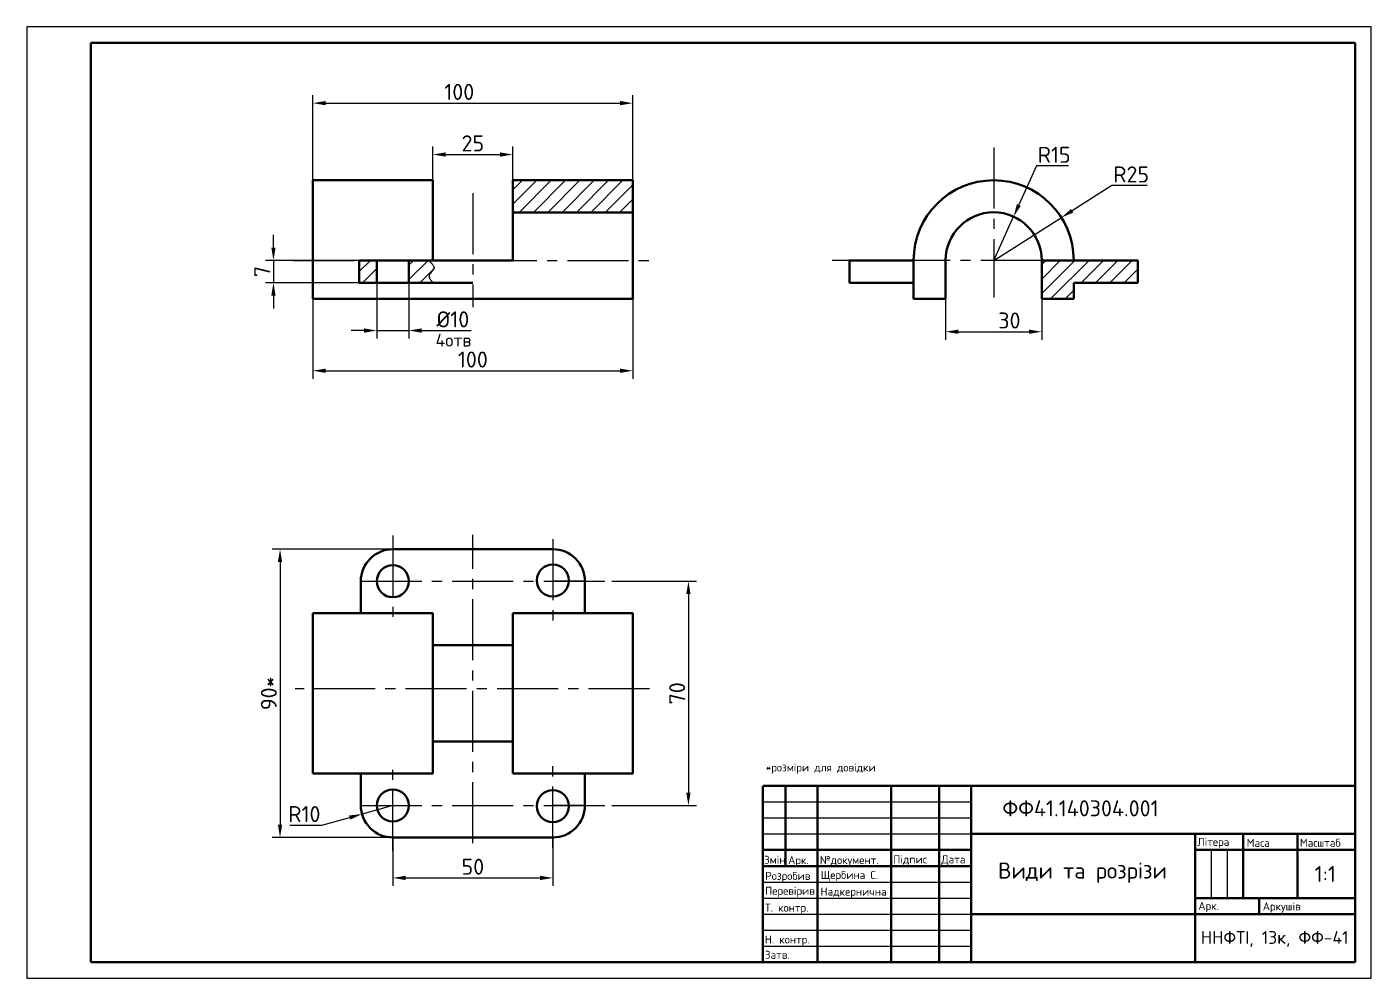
# Model space of a CAD drawing. Header units: millimetres. Extents: x -1865 to 2667, y -531 to 536.
# Drawn here: x 0 to 420, y 0 to 297 of the extents above; entities that cross this region are included whole.
import ezdxf

# ---------------------------------------------------------------- set-up
doc = ezdxf.new("R2010")
doc.units = ezdxf.units.MM
doc.linetypes.add('CENTER2', pattern=[28.575, 19.05, -3.175, 3.175, -3.175])
doc.layers.get('0').update_dxf_attribs({"color": 31})
for name, color, linetype in [('dim', 171, 'Continuous'), ('hatch', 214, 'CENTER2'), ('osi', 51, 'CENTER2'), ('r-text', 45, 'Continuous')]:
    doc.layers.add(name, color=color, linetype=linetype)
for name, color, linetype, lineweight in [('kontyr', 123, 'Continuous', 70), ('r-kontyr', 93, 'Continuous', 70), ('r-tonka', 151, 'Continuous', 25)]:
    doc.layers.add(name, color=color, linetype=linetype, lineweight=lineweight)
doc.styles.add('ДСТУ', font='isocpeur.ttf', dxfattribs={"height": 5})
doc.dimstyles.new('ДСТУ', dxfattribs={"dimtxt": 2.5, "dimasz": 4, "dimexe": 2.5, "dimexo": 0, "dimgap": 1, "dimtad": 1, "dimtoh": 1, "dimtxsty": 'ДСТУ', "dimcen": 2.5, "dimadec": 0, "dimazin": 0, "dimtfac": 1, "dimtmove": 0, "dimatfit": 3, "dimfxl": 1, "dimarcsym": 0})

# ---------------------------------------------------------------- blocks, each defined once
blk = doc.blocks.new('*D9')
at = {"layer": 'Defpoints', "color": 0, "transparency": 16777216}
for p in [(109.34, 220.61), (119.34, 220.61), (119.34, 202.19)]:
    blk.add_point(p, dxfattribs=at)
at = {"layer": 'dim', "color": 0, "lineweight": -2, "transparency": 16777216}
for p, q in [((109.34, 220.61), (109.34, 199.69)), ((119.34, 220.61), (119.34, 199.69)), ((105.34, 202.19), (101.34, 202.19)), ((109.34, 202.19), (119.34, 202.19)), ((123.34, 202.19), (138.84, 202.19))]:
    blk.add_line(p, q, dxfattribs=at)
at = {"layer": 'dim', "color": 0, "transparency": 16777216}
for points in [[(105.34, 202.86), (105.34, 201.52), (109.34, 202.19)], [(123.34, 202.86), (123.34, 201.52), (119.34, 202.19)]]:
    blk.add_solid(points, dxfattribs=at)
at = {"layer": 'dim', "color": 0, "transparency": 16777216, "insert": (133.09, 205.69), "char_height": 5, "attachment_point": 5, "style": 'ДСТУ'}
blk.add_mtext('%%C10', dxfattribs=at)
blk = doc.blocks.new('*D10')
at = {"layer": 'Defpoints', "color": 0, "transparency": 16777216}
for p in [(189.34, 273.2), (89.34, 249.11), (189.34, 249.11)]:
    blk.add_point(p, dxfattribs=at)
at = {"layer": 'dim', "color": 0, "lineweight": -2, "transparency": 16777216}
for p, q in [((89.34, 249.11), (89.34, 275.7)), ((93.34, 273.2), (185.34, 273.2)), ((189.34, 249.11), (189.34, 275.7))]:
    blk.add_line(p, q, dxfattribs=at)
at = {"layer": 'dim', "color": 0, "transparency": 16777216}
for points in [[(93.34, 273.87), (93.34, 272.54), (89.34, 273.2)], [(185.34, 273.87), (185.34, 272.54), (189.34, 273.2)]]:
    blk.add_solid(points, dxfattribs=at)
at = {"layer": 'dim', "color": 0, "transparency": 16777216, "insert": (135.09, 276.7), "char_height": 5, "attachment_point": 5, "style": 'ДСТУ'}
blk.add_mtext('100', dxfattribs=at)
blk = doc.blocks.new('*D11')
at = {"layer": 'Defpoints', "color": 0, "transparency": 16777216}
for p in [(287.07, 212.11), (317.07, 212.11), (317.07, 201.82)]:
    blk.add_point(p, dxfattribs=at)
at = {"layer": 'dim', "color": 0, "lineweight": -2, "transparency": 16777216}
for p, q in [((287.07, 212.11), (287.07, 199.32)), ((317.07, 212.11), (317.07, 199.32)), ((291.07, 201.82), (313.07, 201.82))]:
    blk.add_line(p, q, dxfattribs=at)
at = {"layer": 'dim', "color": 0, "transparency": 16777216}
for points in [[(291.07, 202.49), (291.07, 201.15), (287.07, 201.82)], [(313.07, 202.49), (313.07, 201.15), (317.07, 201.82)]]:
    blk.add_solid(points, dxfattribs=at)
at = {"layer": 'dim', "color": 0, "transparency": 16777216, "insert": (306.98, 205.32), "char_height": 5, "attachment_point": 5, "style": 'ДСТУ'}
blk.add_mtext('30', dxfattribs=at)
blk = doc.blocks.new('*D12')
at = {"layer": 'Defpoints', "color": 0, "transparency": 16777216}
for p in [(103.84, 224.11), (77.04, 217.11), (103.84, 217.11)]:
    blk.add_point(p, dxfattribs=at)
at = {"layer": 'dim', "color": 0, "lineweight": -2, "transparency": 16777216}
for p, q in [((77.04, 228.11), (77.04, 232.11)), ((103.84, 224.11), (74.54, 224.11)), ((77.04, 224.11), (77.04, 217.11)), ((103.84, 217.11), (74.54, 217.11)), ((77.04, 213.11), (77.04, 209.11))]:
    blk.add_line(p, q, dxfattribs=at)
at = {"layer": 'dim', "color": 0, "transparency": 16777216}
for points in [[(76.37, 228.11), (77.71, 228.11), (77.04, 224.11)], [(76.37, 213.11), (77.71, 213.11), (77.04, 217.11)]]:
    blk.add_solid(points, dxfattribs=at)
at = {"layer": 'dim', "color": 0, "transparency": 16777216, "insert": (73.54, 220.61), "char_height": 5, "attachment_point": 5, "rotation": 90, "style": 'ДСТУ'}
blk.add_mtext('7', dxfattribs=at)
blk = doc.blocks.new('*D13')
at = {"layer": 'Defpoints', "color": 0, "transparency": 16777216}
for p in [(114.34, 133.91), (79.1, 43.91), (114.34, 43.91)]:
    blk.add_point(p, dxfattribs=at)
at = {"layer": 'dim', "color": 0, "lineweight": -2, "transparency": 16777216}
for p, q in [((114.34, 133.91), (76.6, 133.91)), ((79.1, 129.91), (79.1, 47.91)), ((114.34, 43.91), (76.6, 43.91))]:
    blk.add_line(p, q, dxfattribs=at)
at = {"layer": 'dim', "color": 0, "transparency": 16777216}
for points in [[(78.43, 129.91), (79.77, 129.91), (79.1, 133.91)], [(78.43, 47.91), (79.77, 47.91), (79.1, 43.91)]]:
    blk.add_solid(points, dxfattribs=at)
at = {"layer": 'dim', "color": 0, "transparency": 16777216, "insert": (75.6, 88.91), "char_height": 5, "attachment_point": 5, "rotation": 90, "style": 'ДСТУ'}
blk.add_mtext('90*', dxfattribs=at)
blk = doc.blocks.new('*D15')
at = {"layer": 'Defpoints', "color": 0, "transparency": 16777216}
for p in [(323.21, 237.45), (302.07, 224.11)]:
    blk.add_point(p, dxfattribs=at)
at = {"layer": 'dim', "color": 0, "lineweight": -2, "transparency": 16777216}
for p, q in [((339.03, 247.44), (326.59, 239.59)), ((350.03, 247.44), (339.03, 247.44)), ((302.07, 224.11), (323.21, 237.45))]:
    blk.add_line(p, q, dxfattribs=at)
at = {"layer": 'dim', "color": 0, "transparency": 16777216}
blk.add_solid([(326.24, 240.15), (326.95, 239.03), (323.21, 237.45)], dxfattribs=at)
at = {"layer": 'dim', "color": 0, "transparency": 16777216, "insert": (345.03, 250.94), "char_height": 5, "attachment_point": 5, "style": 'ДСТУ'}
blk.add_mtext('R25', dxfattribs=at)
blk = doc.blocks.new('*D16')
at = {"layer": 'Defpoints', "color": 0, "transparency": 16777216}
for p in [(308.28, 237.76), (302.07, 224.11)]:
    blk.add_point(p, dxfattribs=at)
at = {"layer": 'dim', "color": 0, "lineweight": -2, "transparency": 16777216}
for p, q in [((315.48, 253.57), (309.94, 241.4)), ((325.48, 253.57), (315.48, 253.57)), ((302.07, 224.11), (308.28, 237.76))]:
    blk.add_line(p, q, dxfattribs=at)
at = {"layer": 'dim', "color": 0, "transparency": 16777216}
blk.add_solid([(309.33, 241.68), (310.55, 241.13), (308.28, 237.76)], dxfattribs=at)
at = {"layer": 'dim', "color": 0, "transparency": 16777216, "insert": (320.98, 257.07), "char_height": 5, "attachment_point": 5, "style": 'ДСТУ'}
blk.add_mtext('R15', dxfattribs=at)
blk = doc.blocks.new('*D20')
at = {"layer": 'Defpoints', "color": 0, "transparency": 16777216}
for p in [(182.74, 123.91), (182.74, 53.91), (206.69, 53.91)]:
    blk.add_point(p, dxfattribs=at)
at = {"layer": 'dim', "color": 0, "lineweight": -2, "transparency": 16777216}
for p, q in [((182.74, 123.91), (209.19, 123.91)), ((206.69, 119.91), (206.69, 57.91)), ((182.74, 53.91), (209.19, 53.91))]:
    blk.add_line(p, q, dxfattribs=at)
at = {"layer": 'dim', "color": 0, "transparency": 16777216}
for points in [[(206.03, 119.91), (207.36, 119.91), (206.69, 123.91)], [(206.03, 57.91), (207.36, 57.91), (206.69, 53.91)]]:
    blk.add_solid(points, dxfattribs=at)
at = {"layer": 'dim', "color": 0, "transparency": 16777216, "insert": (203.19, 88.91), "char_height": 5, "attachment_point": 5, "rotation": 90, "style": 'ДСТУ'}
blk.add_mtext('70', dxfattribs=at)
blk = doc.blocks.new('*D21')
at = {"layer": 'Defpoints', "color": 0, "transparency": 16777216}
for p in [(104.71, 51.21), (114.34, 53.91)]:
    blk.add_point(p, dxfattribs=at)
at = {"layer": 'dim', "color": 0, "lineweight": -2, "transparency": 16777216}
for p, q in [((114.34, 53.91), (104.71, 51.21)), ((82.19, 47.71), (92.19, 47.71)), ((92.19, 47.71), (100.86, 50.14))]:
    blk.add_line(p, q, dxfattribs=at)
at = {"layer": 'dim', "color": 0, "transparency": 16777216}
blk.add_solid([(100.68, 50.78), (101.04, 49.49), (104.71, 51.21)], dxfattribs=at)
at = {"layer": 'dim', "color": 0, "transparency": 16777216, "insert": (86.69, 51.21), "char_height": 5, "attachment_point": 5, "style": 'ДСТУ'}
blk.add_mtext('R10', dxfattribs=at)
blk = doc.blocks.new('*D22')
at = {"layer": 'Defpoints', "color": 0, "transparency": 16777216}
for p in [(114.34, 43.91), (164.34, 43.91), (164.34, 31.28)]:
    blk.add_point(p, dxfattribs=at)
at = {"layer": 'dim', "color": 0, "lineweight": -2, "transparency": 16777216}
for p, q in [((114.34, 43.91), (114.34, 28.78)), ((164.34, 43.91), (164.34, 28.78)), ((118.34, 31.28), (160.34, 31.28))]:
    blk.add_line(p, q, dxfattribs=at)
at = {"layer": 'dim', "color": 0, "transparency": 16777216}
for points in [[(118.34, 31.94), (118.34, 30.61), (114.34, 31.28)], [(160.34, 31.94), (160.34, 30.61), (164.34, 31.28)]]:
    blk.add_solid(points, dxfattribs=at)
at = {"layer": 'dim', "color": 0, "transparency": 16777216, "insert": (139.34, 34.78), "char_height": 5, "attachment_point": 5, "rotation": 359.9995, "style": 'ДСТУ'}
blk.add_mtext('50', dxfattribs=at)
blk = doc.blocks.new('*D25')
at = {"layer": 'Defpoints', "color": 0, "transparency": 16777216}
for p in [(89.34, 212.11), (189.34, 212.11), (189.34, 189.64)]:
    blk.add_point(p, dxfattribs=at)
at = {"layer": 'dim', "color": 0, "lineweight": -2, "transparency": 16777216}
for p, q in [((89.34, 212.11), (89.34, 187.14)), ((189.34, 212.11), (189.34, 187.14)), ((93.34, 189.64), (185.34, 189.64))]:
    blk.add_line(p, q, dxfattribs=at)
at = {"layer": 'dim', "color": 0, "transparency": 16777216}
for points in [[(93.34, 190.31), (93.34, 188.97), (89.34, 189.64)], [(185.34, 190.31), (185.34, 188.97), (189.34, 189.64)]]:
    blk.add_solid(points, dxfattribs=at)
at = {"layer": 'dim', "color": 0, "transparency": 16777216, "insert": (139.34, 193.14), "char_height": 5, "attachment_point": 5, "style": 'ДСТУ'}
blk.add_mtext('100', dxfattribs=at)
blk = doc.blocks.new('*D26')
at = {"layer": 'Defpoints', "color": 0, "transparency": 16777216}
for p in [(151.84, 257.15), (126.84, 249.11), (151.84, 249.11)]:
    blk.add_point(p, dxfattribs=at)
at = {"layer": 'dim', "color": 0, "lineweight": -2, "transparency": 16777216}
for p, q in [((126.84, 249.11), (126.84, 259.65)), ((130.84, 257.15), (147.84, 257.15)), ((151.84, 249.11), (151.84, 259.65))]:
    blk.add_line(p, q, dxfattribs=at)
at = {"layer": 'dim', "color": 0, "transparency": 16777216}
for points in [[(130.84, 257.82), (130.84, 256.49), (126.84, 257.15)], [(147.84, 257.82), (147.84, 256.49), (151.84, 257.15)]]:
    blk.add_solid(points, dxfattribs=at)
at = {"layer": 'dim', "color": 0, "transparency": 16777216, "insert": (139.34, 260.65), "char_height": 5, "attachment_point": 5, "style": 'ДСТУ'}
blk.add_mtext('25', dxfattribs=at)

msp = doc.modelspace()

# ---------------------------------------------------------------- hatches: boundary and pattern name
at = {"layer": 'hatch'}
h = msp.add_hatch(dxfattribs=at)
h.set_pattern_fill('ANSI31', color=256)
edge = h.paths.add_edge_path()
edge.add_spline(control_points=[(126.981, 217.111), (126.256, 217.835), (124.744, 219.344), (128.312, 221.662), (126.408, 223.259), (125.392, 224.111)], knot_values=[0, 0, 0, 0, 2.5277529, 5.2658481, 8.3946434, 8.3946434, 8.3946434, 8.3946434], degree=3, periodic=0)
edge.add_line((125.392, 224.111), (119.345, 224.111))
edge.add_line((119.345, 224.111), (119.345, 217.111))
edge.add_line((119.345, 217.111), (126.981, 217.111))
h.paths.add_polyline_path([(109.345, 224.111), (103.845, 224.111), (103.845, 217.111), (109.345, 217.111)])
h.paths.add_polyline_path([(189.345, 249.111), (151.845, 249.111), (151.845, 239.094), (189.345, 239.094)])
h.paths.add_polyline_path([(347.068, 224.111), (317.068, 224.111), (317.068, 212.111), (327.068, 212.111), (327.068, 217.111), (347.068, 217.111)])

# ---------------------------------------------------------------- linework, layer by layer
for p, q in [((230, 60), (230, 60)), ((365, 45), (365, 45)), ((230, 35), (230, 35)), ((230, 35), (230, 35)), ((230, 35), (230, 35)), ((230, 35), (230, 35)), ((380, 25), (380, 25)), ((415, 20), (415, 20)), ((247, 5), (247, 5)), ((247, 5), (247, 5)), ((247, 5), (247, 5)), ((247, 5), (247, 5)), ((247, 5), (247, 5)), ((247, 5), (247, 5)), ((247, 5), (247, 5))]:
    msp.add_line(p, q)
msp.add_spline([(125.392, 224.111), (127.188, 221.549), (125.669, 219.271), (126.981, 217.111)], degree=3, dxfattribs=at)
at = {"layer": 'kontyr'}
for p, q in [((89.345, 249.111), (126.845, 249.111)), ((89.345, 249.111), (89.345, 212.111)), ((126.845, 249.111), (126.845, 224.111)), ((151.845, 249.111), (189.345, 249.111)), ((151.845, 249.111), (151.845, 224.111)), ((189.345, 249.111), (189.345, 212.111)), ((151.845, 239.094), (189.345, 239.094)), ((103.845, 224.111), (151.845, 224.111)), ((103.845, 217.111), (103.845, 224.111)), ((109.345, 217.111), (109.345, 224.111)), ((119.345, 217.111), (119.345, 224.111)), ((277.068, 224.111), (257.068, 224.111)), ((257.068, 224.111), (257.068, 217.111)), ((277.068, 224.111), (277.068, 212.111)), ((287.068, 224.111), (287.068, 212.111)), ((317.068, 224.111), (317.068, 212.111)), ((317.068, 224.111), (347.068, 224.111)), ((347.068, 224.111), (347.068, 217.111)), ((139.345, 217.111), (103.845, 217.111)), ((257.068, 217.111), (277.068, 217.111)), ((327.068, 217.111), (327.068, 212.111)), ((347.068, 217.111), (327.068, 217.111)), ((189.345, 212.111), (89.345, 212.111)), ((277.068, 212.111), (287.068, 212.111)), ((317.068, 212.111), (327.068, 212.111)), ((114.345, 133.909), (164.345, 133.908)), ((104.345, 123.971), (104.345, 113.909)), ((174.345, 123.908), (174.345, 113.908)), ((89.344, 88.909), (89.345, 113.909)), ((126.845, 113.909), (89.345, 113.909)), ((126.844, 63.909), (126.845, 113.909)), ((151.844, 63.908), (151.845, 113.908)), ((151.845, 113.908), (189.345, 113.908)), ((189.344, 63.908), (189.345, 113.908)), ((126.845, 103.909), (151.845, 103.908)), ((89.344, 88.909), (89.344, 63.909)), ((126.844, 73.909), (151.844, 73.908)), ((126.844, 63.909), (89.344, 63.909)), ((104.344, 53.847), (104.344, 63.909)), ((151.844, 63.908), (189.344, 63.908)), ((174.344, 53.908), (174.344, 63.908)), ((114.344, 43.909), (164.344, 43.908))]:
    msp.add_line(p, q, dxfattribs=at)
for centre in [(114.345, 123.909), (164.317, 124.133), (114.344, 53.909), (164.316, 53.683)]:
    msp.add_circle(centre, 5, dxfattribs=at)
for centre, radius, start, end in [((302.068, 224.111), 25, 0, 180), ((302.068, 224.111), 15, 0, 180), ((114.345, 123.909), 10, 89.99951, 180.35456), ((164.345, 123.908), 10, 359.99951, 90.15791), ((164.345, 123.908), 10, 269.84111, 269.99951), ((164.344, 53.908), 10, 89.99951, 90.15791), ((114.344, 53.909), 10, 179.64446, 269.99951), ((164.344, 53.908), 10, 269.84111, 359.99951)]:
    msp.add_arc(centre, radius, start, end, dxfattribs=at)
at = {"layer": 'osi'}
for p, q in [((302.068, 259.314), (302.068, 212.489)), ((139.345, 245.123), (139.345, 209.499)), ((83.15, 224.111), (195.54, 224.111)), ((317.068, 224.111), (251.562, 224.111)), ((114.345, 138.168), (114.344, 109.649)), ((139.344, 42.101), (139.345, 138.45)), ((164.317, 137.09), (164.317, 111.176)), ((104.345, 123.909), (182.736, 123.908)), ((174.345, 123.908), (164.345, 123.908)), ((194.538, 90.275), (83.85, 90.275)), ((114.344, 39.649), (114.344, 68.168)), ((164.316, 40.726), (164.317, 66.64)), ((104.344, 53.909), (182.735, 53.908)), ((174.344, 53.908), (164.344, 53.908))]:
    msp.add_line(p, q, dxfattribs=at)
at = {"layer": 'r-kontyr'}
for p, q in [((415, 292), (20, 292)), ((20, 292), (20, 5)), ((415, 5), (415, 292)), ((229.986, 60.006), (229.986, 5.006)), ((415.086, 60), (230.086, 60)), ((237, 60), (237, 35)), ((247, 60), (247, 5)), ((270, 60), (270, 5)), ((285.086, 60), (285.086, 5)), ((295, 60), (295, 5)), ((295, 45), (415, 45)), ((365, 20), (365, 45)), ((380, 45), (380, 25)), ((397, 45), (397, 25)), ((230, 40), (295, 40)), ((365, 40), (415, 40)), ((295, 35), (230, 35)), ((415, 25), (365, 25)), ((385, 20), (385, 25)), ((415, 20), (295, 20)), ((365, 20), (365, 5)), ((20, 5), (415, 5))]:
    msp.add_line(p, q, dxfattribs=at)
at = {"layer": 'r-tonka'}
for p, q in [((420, 297), (0, 297)), ((0, 297), (0, 0)), ((420, 0), (420, 297)), ((230.086, 55), (295.086, 55)), ((289.608, 55), (289.608, 55)), ((229.961, 50.002), (294.961, 50.002)), ((229.993, 45.002), (294.993, 45.002)), ((370, 40), (370, 25)), ((375, 40), (375, 25)), ((229.986, 30.002), (294.986, 30.002)), ((229.992, 25.002), (294.992, 25.002)), ((229.999, 20.002), (294.999, 20.002)), ((230.005, 15.002), (295.005, 15.002)), ((229.961, 10.002), (294.961, 10.002)), ((0, 0), (420, 0))]:
    msp.add_line(p, q, dxfattribs=at)

# ---------------------------------------------------------------- texts
at = {"layer": 'dim', "attachment_point": 1, "style": 'ДСТУ'}
for s, width, insert, char_height in [('4отв', 18.92174, (127.703, 201.184), 4), ('\\pxi-3,l4,t4;*розміри для довідки', 55.54241, (228.382, 67.009), 2.5)]:
    msp.add_mtext_dynamic_manual_height_columns(s, width=width, gutter_width=25, heights=[0], dxfattribs=dict(at, insert=insert, char_height=char_height))
at = {"layer": 'r-text', "attachment_point": 1, "style": 'ДСТУ'}
for s, width, gutter_width, insert, char_height in [('ФФ41.140304.001', 55.63223, 25, (304.794, 55.508), 5), ('Літера', 10, 12.5, (365.719, 43.779), 2.5), ('Маса', 10, 12.5, (381.112, 43.478), 2.5), ('Масштаб', 10, 12.5, (397.723, 43.506), 2.5), ('Змін', 10, 25, (230.326, 38.19), 2.5), ('Арк.', 10, 12.5, (237.848, 38.089), 2.5), ('\\pxi-3,l4,t4;№документ.', 22.4284, 12.5, (245.257, 38.112), 2.5), ('Підпис', 10, 12.5, (270.72, 38.315), 2.5), ('Види та розрізи', 62.32026, 25, (303.426, 36.068), 5), ('1:1', 9.57604, 25, (402.378, 35.005), 5), ('Розробив', 12.31071, 12.5, (230.674, 33.162), 2.5), ('\\pxt5;Щербина С.', 17.45315, 25, (248.018, 33.451), 2.5), ('Перевірив', 10, 12.5, (230.674, 28.501), 2.5), ('Надкернична', 18.69558, 25, (247.959, 28.249), 2.5), ('Т. контр.', 14.47953, 12.5, (230.616, 23.236), 2.5), ('Арк.', 10, 12.5, (366.016, 23.807), 2.5), ('Аркушів', 10, 12.5, (386.146, 23.642), 2.5), ('Н. контр.', 14.84177, 12.5, (230.536, 13.293), 2.5), ('ННФТІ, 13к, ФФ-41', 58.66404, 25, (366.776, 14.684), 4), ('Затв.', 10, 12.5, (230.598, 8.514), 2.5)]:
    msp.add_mtext_dynamic_manual_height_columns(s, width=width, gutter_width=gutter_width, heights=[0], dxfattribs=dict(at, insert=insert, char_height=char_height))
at = {"layer": 'r-text', "insert": (285.727, 38.315), "char_height": 2.5, "attachment_point": 1, "style": 'ДСТУ'}
msp.add_mtext('Дата', dxfattribs=at)

# ---------------------------------------------------------------- dimensions: what is measured, and where the dimension line sits
at = {"layer": 'dim'}
for base, p1, p2, picture, middle in [((189.345, 273.203), (89.345, 249.111), (189.345, 249.111), '*D10', (135.095, 273.203)), ((317.068, 201.82), (287.068, 212.111), (317.068, 212.111), '*D11', (306.984, 201.82))]:
    dim = msp.add_linear_dim(base=base, p1=p1, p2=p2, dimstyle='ДСТУ', dxfattribs=at)
    dim.commit()
    dim.dimension.update_dxf_attribs({"geometry": picture, "text_midpoint": middle, "dimtype": 160})
for base, p1, p2, picture, middle in [((151.845, 257.153), (126.845, 249.111), (151.845, 249.111), '*D26', (139.345, 260.653)), ((189.345, 189.639), (89.345, 212.111), (189.345, 212.111), '*D25', (139.345, 193.139))]:
    dim = msp.add_linear_dim(base=base, p1=p1, p2=p2, dimstyle='ДСТУ', dxfattribs=at)
    dim.commit()
    dim.dimension.update_dxf_attribs({"geometry": picture, "text_midpoint": middle})
for mpoint, picture, middle in [((308.283, 237.763), '*D16', (320.98, 253.569)), ((323.209, 237.455), '*D15', (345.031, 247.441))]:
    dim = msp.add_radius_dim(center=(302.068, 224.111), mpoint=mpoint, dimstyle='ДСТУ', dxfattribs=at)
    dim.commit()
    dim.dimension.update_dxf_attribs({"geometry": picture, "text_midpoint": middle, "dimtype": 164})
for base, p1, p2, picture, middle in [((77.039, 217.111), (103.845, 224.111), (103.845, 217.111), '*D12', (73.539, 220.611)), ((206.695, 53.908), (182.736, 123.908), (182.735, 53.908), '*D20', (203.195, 88.908))]:
    dim = msp.add_linear_dim(base=base, p1=p1, p2=p2, angle=90, dimstyle='ДСТУ', dxfattribs=at)
    dim.commit()
    dim.dimension.update_dxf_attribs({"geometry": picture, "text_midpoint": middle})
dim = msp.add_linear_dim(base=(119.345, 202.189), p1=(109.345, 220.611), p2=(119.345, 220.611), text='%%C<>', dimstyle='ДСТУ', dxfattribs=at)
dim.commit()
dim.dimension.update_dxf_attribs({"geometry": '*D9', "text_midpoint": (133.095, 205.689)})
dim = msp.add_linear_dim(base=(79.101, 43.909), p1=(114.345, 133.909), p2=(114.344, 43.909), angle=90, text='<>*', dimstyle='ДСТУ', dxfattribs=at)
dim.commit()
dim.dimension.update_dxf_attribs({"geometry": '*D13', "text_midpoint": (75.601, 88.909)})
dim = msp.add_radius_dim(center=(114.344, 53.909), mpoint=(104.714, 51.214), dimstyle='ДСТУ', dxfattribs=at)
dim.commit()
dim.dimension.update_dxf_attribs({"geometry": '*D21', "text_midpoint": (86.694, 51.212)})
dim = msp.add_aligned_dim(p1=(114.344, 43.909), p2=(164.344, 43.908), distance=-12.632, dimstyle='ДСТУ', dxfattribs=at)
dim.commit()
dim.dimension.update_dxf_attribs({"geometry": '*D22', "text_midpoint": (139.344, 34.776)})

doc.saveas('drawing.dxf')
